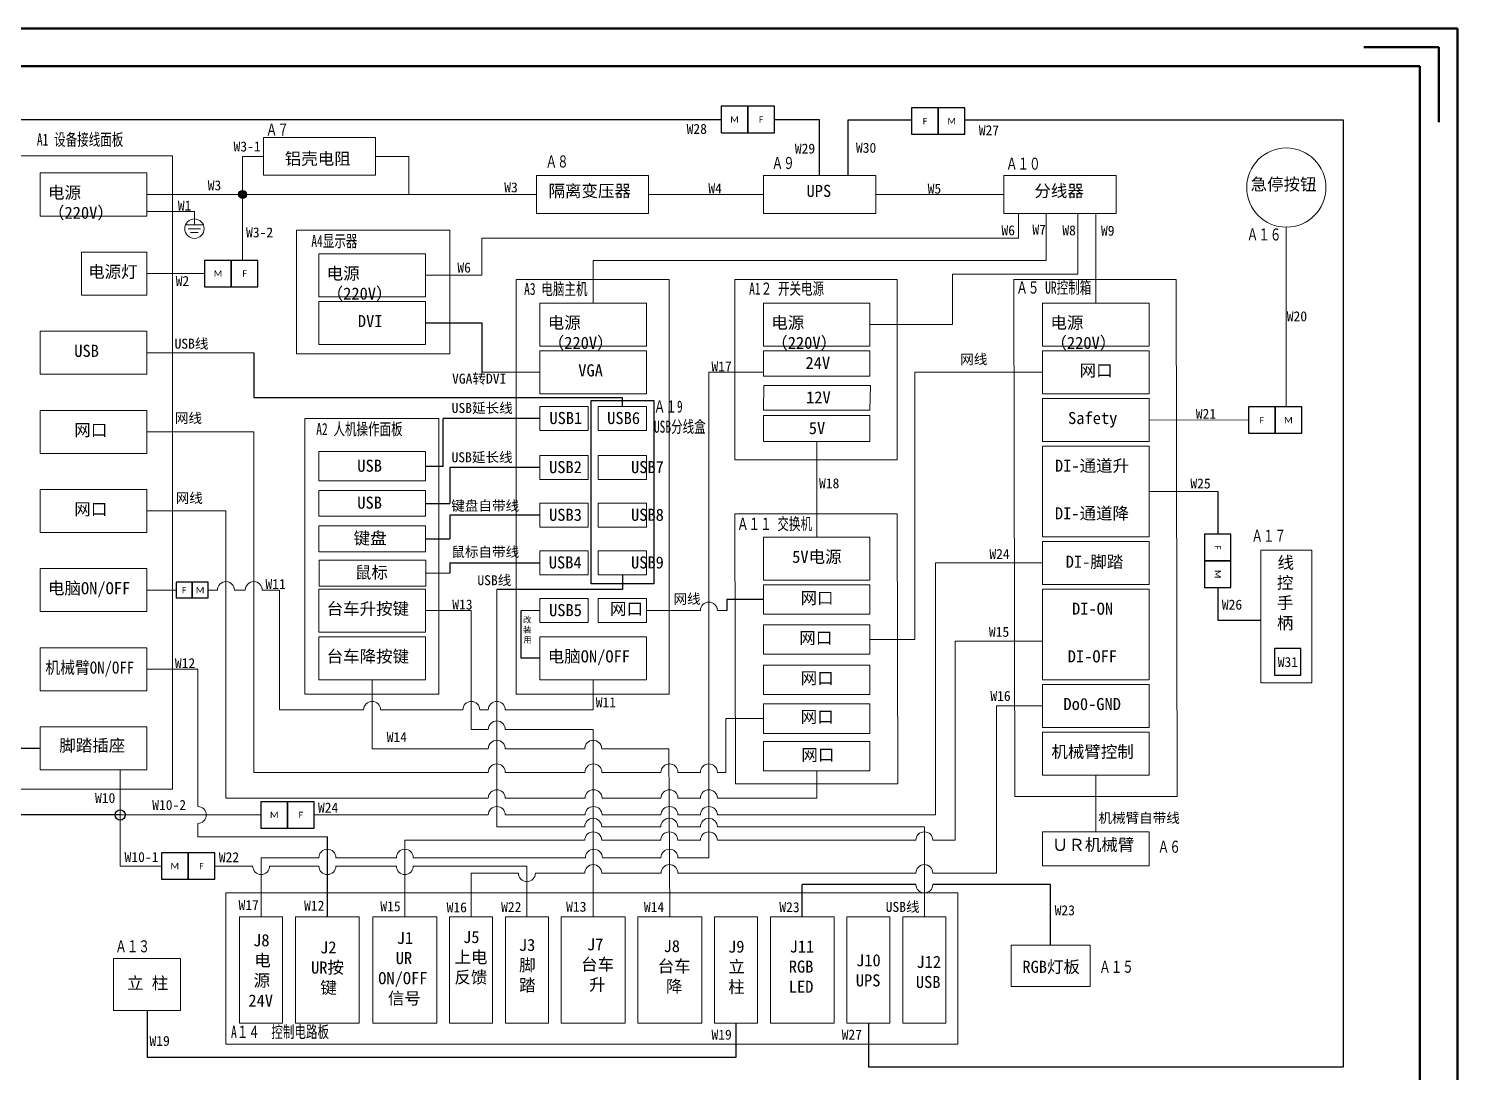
# Model space of a CAD drawing. Header units: millimetres. Extents: x 17657 to 19841, y 2169 to 2573.
# Drawn here: x 17857.1 to 18215.8, y 2302.1 to 2564.1 of the extents above; entities that cross this region are included whole.
import ezdxf

# ---------------------------------------------------------------- set-up
doc = ezdxf.new("R2010")
doc.units = ezdxf.units.MM
doc.layers.add('总内框线', color=7, linetype='Continuous', lineweight=50)
doc.layers.add('连接线', color=7, linetype='Continuous', lineweight=18)
doc.layers.add('线缆编号', color=10, linetype='Continuous')
doc.styles.add('HORIZONTALGBCBIG', font='txt.shx', dxfattribs={"bigfont": 'gbcbig.shx'})
doc.styles.get("Standard").update_dxf_attribs({"font": 'txt', "bigfont": 'gbcbig.shx'})

msp = doc.modelspace()

# ---------------------------------------------------------------- hatches: boundary and pattern name
h = msp.add_hatch()
h.set_pattern_fill('ANGLE', color=256)
h.set_pattern_definition([(0, (-870.2664, -74.7104), (0, 6.985), [5.08, -1.905]), (90, (-870.2664, -74.7104), (-6.985, 4e-16), [5.08, -1.905])])
h.paths.add_polyline_path([(17880.15, 2368.04), (17880.15, 2366.74), (17881.44, 2366.74, 0.414214)])
h.paths.add_polyline_path([(17880.15, 2368.04, 0.414214), (17878.86, 2366.74), (17880.15, 2366.74)])
h.paths.add_polyline_path([(17880.15, 2366.74), (17878.86, 2366.74, 0.414214), (17880.15, 2365.45)])
h.paths.add_polyline_path([(17881.44, 2366.74), (17880.15, 2366.74), (17880.15, 2365.45, 0.414214)])
at = {"layer": '线缆编号'}
h = msp.add_hatch(color=0, dxfattribs=at)
h.dxf.hatch_style = 1
h.paths.add_polyline_path([(17910.87, 2523.5), (17910.87, 2522.49), (17911.87, 2522.49, 0.414214)])
h.paths.add_polyline_path([(17910.87, 2523.5, 0.414214), (17909.86, 2522.49), (17910.87, 2522.49)])
h.paths.add_polyline_path([(17910.87, 2522.49), (17909.86, 2522.49, 0.414214), (17910.87, 2521.48)])
h.paths.add_polyline_path([(17911.87, 2522.49), (17910.87, 2522.49), (17910.87, 2521.48, 0.414214)])

# ---------------------------------------------------------------- linework, layer by layer
for p, q in [((18031.01, 2541.2), (17840.92, 2541.2)), ((18055.72, 2541.2), (18044.38, 2541.2)), ((18055.72, 2527.23), (18055.72, 2541.2)), ((18062.87, 2527.23), (18062.87, 2541.27)), ((18062.87, 2541.2), (18078.82, 2541.2)), ((18092.2, 2541.2), (18187.16, 2541.2)), ((18187.16, 2541.2), (18187.16, 2303.42)), ((18155.66, 2447.96), (18155.66, 2437.22)), ((18155.66, 2423.85), (18155.66, 2415.65)), ((18155.66, 2415.65), (18166.48, 2415.65)), ((17880.15, 2366.74), (17840.92, 2366.74)), ((17932.15, 2341.2), (17932.15, 2361.27)), ((18051.36, 2341.2), (18051.36, 2349.31)), ((18079.88, 2349.31), (18051.36, 2349.31)), ((18113.7, 2349.31), (18084.15, 2349.31)), ((18034.74, 2305.95), (18034.74, 2314.47)), ((18067.99, 2314.47), (18067.99, 2303.42)), ((17886.89, 2305.95), (18034.74, 2305.95)), ((18187.16, 2303.42), (18067.99, 2303.42))]:
    msp.add_line(p, q)
at = {"color": 7, "linetype": 'Continuous'}
for points in [[(18031.01, 2538), (18037.7, 2538), (18037.7, 2544.62), (18031.01, 2544.62)], [(18037.7, 2538), (18044.38, 2538), (18044.38, 2544.62), (18037.7, 2544.62)], [(18078.82, 2537.61), (18085.51, 2537.61), (18085.51, 2544.23), (18078.82, 2544.23)], [(18085.51, 2537.61), (18092.2, 2537.61), (18092.2, 2544.23), (18085.51, 2544.23)], [(17901.35, 2499.33), (17908.04, 2499.33), (17908.04, 2505.95), (17901.35, 2505.95)], [(17908.04, 2499.33), (17914.73, 2499.33), (17914.73, 2505.95), (17908.04, 2505.95)], [(18163.38, 2462.54), (18170.07, 2462.54), (18170.07, 2469.16), (18163.38, 2469.16)], [(18170.07, 2462.54), (18176.75, 2462.54), (18176.75, 2469.16), (18170.07, 2469.16)], [(18152.35, 2437.22), (18152.35, 2430.54), (18158.97, 2430.54), (18158.97, 2437.22)], [(18152.35, 2430.54), (18152.35, 2423.85), (18158.97, 2423.85), (18158.97, 2430.54)], [(17894.19, 2421.21), (17898.21, 2421.21), (17898.21, 2425.18), (17894.19, 2425.18)], [(17898.21, 2421.21), (17902.22, 2421.21), (17902.22, 2425.18), (17898.21, 2425.18)], [(18169.91, 2408.51), (18169.91, 2401.82), (18176.53, 2401.82), (18176.53, 2408.51)], [(17915.47, 2363.43), (17922.15, 2363.43), (17922.15, 2370.05), (17915.47, 2370.05)], [(17922.15, 2363.43), (17928.84, 2363.43), (17928.84, 2370.05), (17922.15, 2370.05)], [(17890.51, 2350.62), (17897.2, 2350.62), (17897.2, 2357.24), (17890.51, 2357.24)], [(17897.2, 2350.62), (17903.88, 2350.62), (17903.88, 2357.24), (17897.2, 2357.24)]]:
    msp.add_lwpolyline(points, close=True, dxfattribs=at)
msp.add_circle((17880.15, 2366.74), 1.29)
at = {"layer": '总内框线', "color": 4}
for p, q in [((17657.24, 2564.13), (18215.83, 2564.13)), ((18215.83, 2564.13), (18215.83, 2169.17))]:
    msp.add_line(p, q, dxfattribs=at)
at = {"layer": '总内框线'}
for p, q in [((18211.15, 2559.44), (18192.35, 2559.44)), ((18211.15, 2559.44), (18211.15, 2540.63)), ((17704.26, 2554.73), (18206.43, 2554.73)), ((18206.43, 2554.73), (18206.43, 2178.58))]:
    msp.add_line(p, q, dxfattribs=at)
at = {"layer": '线缆编号', "color": 0}
for p, q in [((17956.76, 2490.24), (17970.96, 2490.24)), ((17970.96, 2490.24), (17970.96, 2477.87)), ((17913.67, 2482.77), (17913.67, 2471.44)), ((18006.2, 2471.44), (17913.67, 2471.44)), ((18006.2, 2469.3), (18006.2, 2471.44)), ((17985.52, 2466.27), (17961.2, 2466.27)), ((17961.2, 2454.28), (17961.2, 2466.27)), ((17956.76, 2454.28), (17961.2, 2454.28)), ((17985.52, 2453.94), (17962.88, 2453.94)), ((17962.88, 2453.94), (17962.88, 2444.95)), ((17956.76, 2444.95), (17962.88, 2444.95)), ((17985.52, 2441.98), (17962.88, 2441.98)), ((17962.88, 2441.98), (17962.88, 2436.04)), ((17956.76, 2436.04), (17962.88, 2436.04)), ((17962.88, 2430.01), (17985.52, 2430.01)), ((17962.88, 2430.01), (17962.88, 2427.44)), ((18006.2, 2426.98), (18006.2, 2423.36)), ((18006.2, 2423.36), (17974.68, 2423.36)), ((17980.78, 2406.08), (17980.78, 2418.05)), ((18041.63, 2420.81), (18032.39, 2420.81)), ((18032.39, 2420.81), (18032.39, 2418.05)), ((17985.52, 2406.08), (17980.78, 2406.08)), ((17860.07, 2383.47), (17843.05, 2383.47)), ((18113.7, 2334.1), (18113.7, 2349.31)), ((17886.89, 2317.68), (17886.89, 2305.95))]:
    msp.add_line(p, q, dxfattribs=at)
at = {"layer": '线缆编号', "color": 5}
msp.add_lwpolyline([(17998.35, 2470.78), (18014.11, 2470.78), (18014.11, 2424.72), (17998.35, 2424.72)], close=True, dxfattribs=at)
at = {"layer": '线缆编号', "color": 0}
msp.add_circle((17910.87, 2522.49), 1.01, dxfattribs=at)
at = {"layer": '连接线'}
for p, q in [((17916.08, 2532.04), (17910.87, 2532.04)), ((17910.87, 2532.04), (17910.87, 2522.49)), ((17944.27, 2532.04), (17952.62, 2532.04)), ((17952.62, 2532.04), (17952.62, 2522.49)), ((17984.61, 2522.49), (17886.81, 2522.49)), ((17910.87, 2522.49), (17910.87, 2505.95)), ((18012.79, 2522.49), (18041.63, 2522.49)), ((18069.82, 2522.49), (18102, 2522.49)), ((17898.78, 2518.19), (17886.81, 2518.19)), ((17898.78, 2514.84), (17898.78, 2518.19)), ((17898.78, 2514.84), (17896.53, 2514.84)), ((17898.78, 2514.84), (17901.02, 2514.84)), ((18105.61, 2511.46), (18105.61, 2517.71)), ((18112.63, 2505.89), (18112.63, 2517.75)), ((18120.56, 2502.52), (18120.56, 2517.75)), ((18125.08, 2517.75), (18125.08, 2495.24)), ((17898.78, 2513.91), (17897.22, 2513.91)), ((17898.78, 2512.94), (17897.83, 2512.94)), ((17898.78, 2513.91), (17900.33, 2513.91)), ((17898.78, 2512.94), (17899.72, 2512.94)), ((18045.7, 2511.5), (17970.96, 2511.5)), ((17970.96, 2502.2), (17970.96, 2511.5)), ((18045.7, 2511.5), (18105.61, 2511.5)), ((18172.87, 2514.29), (18172.87, 2469.16)), ((18051.24, 2505.89), (17998.89, 2505.89)), ((17998.89, 2505.89), (17998.89, 2495.24)), ((18051.24, 2505.89), (18112.63, 2505.89)), ((17901.35, 2502.63), (17886.81, 2502.63)), ((17956.76, 2502.2), (17970.96, 2502.2)), ((18089.08, 2489.84), (18089.08, 2502.52)), ((18089.08, 2502.52), (18120.56, 2502.52)), ((18068.36, 2489.84), (18089.08, 2489.84)), ((17886.81, 2482.77), (17913.67, 2482.77)), ((17970.96, 2477.87), (17985.52, 2477.87)), ((18027.93, 2356.02), (18027.93, 2477.87)), ((18027.93, 2477.87), (18041.63, 2477.87)), ((18079.64, 2477.87), (18111.71, 2477.87)), ((18079.64, 2410.79), (18079.64, 2477.87)), ((18138.45, 2465.91), (18163.38, 2465.85)), ((17886.81, 2462.91), (17913.67, 2462.91)), ((17913.67, 2462.91), (17913.67, 2377.44)), ((18055, 2460.51), (18055, 2436.45)), ((18138.45, 2447.96), (18155.66, 2447.96)), ((17886.81, 2443.05), (17906.7, 2443.05)), ((17906.7, 2443.05), (17906.7, 2370.96)), ((18111.71, 2430.01), (18084.79, 2430.01)), ((18084.79, 2430.01), (18084.79, 2366.74)), ((17956.83, 2427.44), (17962.88, 2427.44)), ((17886.81, 2423.19), (17894.19, 2423.19)), ((17902.22, 2423.19), (17904.57, 2423.19)), ((17908.84, 2423.19), (17911.53, 2423.19)), ((17915.8, 2423.19), (17920.12, 2423.19)), ((17920.12, 2423.19), (17920.12, 2393.12)), ((17974.68, 2423.36), (17974.68, 2363.77)), ((17956.76, 2418.05), (17968.29, 2418.05)), ((17968.29, 2418.05), (17968.29, 2388.22)), ((17985.52, 2418.05), (17980.78, 2418.05)), ((18012.26, 2418.05), (18025.66, 2418.05)), ((18025.66, 2418.05), (18025.8, 2418.05)), ((18030.06, 2418.05), (18032.39, 2418.05)), ((18068.36, 2410.79), (18079.64, 2410.79)), ((18089.77, 2360.38), (18089.77, 2410.4)), ((18089.77, 2410.4), (18111.71, 2410.4)), ((17886.81, 2403.33), (17899.6, 2403.33)), ((17899.6, 2403.33), (17899.6, 2368.88)), ((17943.39, 2400.68), (17943.39, 2383.37)), ((17998.89, 2393.12), (17998.89, 2400.68)), ((17920.12, 2393.12), (17941.26, 2393.12)), ((17945.52, 2393.12), (17966.16, 2393.12)), ((17970.43, 2393.12), (17972.54, 2393.12)), ((17976.81, 2393.12), (17998.89, 2393.12)), ((18100.1, 2352.14), (18100.1, 2394.12)), ((18100.1, 2394.12), (18111.71, 2394.12)), ((18041.63, 2390.92), (18032.22, 2390.92)), ((18032.22, 2390.92), (18032.22, 2377.44)), ((17968.29, 2388.22), (17972.54, 2388.22)), ((17976.81, 2388.22), (17998.88, 2388.22)), ((17998.88, 2388.22), (17998.88, 2341.2)), ((17943.39, 2383.37), (17972.54, 2383.37)), ((17976.81, 2383.37), (17996.74, 2383.37)), ((18001.01, 2383.37), (18017.85, 2383.37)), ((18017.84, 2383.37), (18018.11, 2341.2)), ((17880.15, 2353.93), (17880.15, 2378.07)), ((17913.67, 2377.44), (17972.54, 2377.44)), ((17976.81, 2377.44), (17996.79, 2377.44)), ((18001.06, 2377.44), (18015.61, 2377.44)), ((18015.61, 2377.44), (18015.88, 2377.44)), ((18020.15, 2377.44), (18025.66, 2377.44)), ((18025.66, 2377.44), (18025.8, 2377.44)), ((18030.06, 2377.44), (18032.22, 2377.44)), ((18055, 2370.96), (18055, 2377.79)), ((18125.08, 2376.76), (18125.08, 2362.53)), ((17906.7, 2370.96), (17972.54, 2370.96)), ((17976.81, 2370.96), (17996.83, 2370.96)), ((18001.1, 2370.96), (18015.61, 2370.96)), ((18015.61, 2370.96), (18015.88, 2370.96)), ((18020.15, 2370.96), (18025.8, 2370.96)), ((18025.66, 2370.96), (18025.8, 2370.96)), ((18030.06, 2370.96), (18055, 2370.96)), ((17915.47, 2366.74), (17880.15, 2366.74)), ((17899.6, 2364.61), (17899.6, 2361.26)), ((17972.54, 2366.74), (17928.84, 2366.74)), ((17974.68, 2363.77), (17996.74, 2363.77)), ((17996.86, 2366.74), (17976.81, 2366.74)), ((18001.01, 2363.77), (18015.86, 2363.77)), ((18015.61, 2366.74), (18001.13, 2366.74)), ((18015.88, 2366.74), (18015.61, 2366.74)), ((18020.12, 2363.77), (18025.8, 2363.77)), ((18025.8, 2366.74), (18020.15, 2366.74)), ((18025.8, 2366.74), (18025.66, 2366.74)), ((18084.79, 2366.74), (18030.06, 2366.74)), ((18030.06, 2363.77), (18082.01, 2363.77)), ((18082.01, 2363.77), (18082.01, 2341.2)), ((17899.6, 2361.26), (17932.15, 2361.27)), ((17951.6, 2341.2), (17951.6, 2360.38)), ((17951.6, 2360.38), (17996.74, 2360.38)), ((18001.01, 2360.38), (18015.86, 2360.38)), ((18020.12, 2360.38), (18025.8, 2360.38)), ((18030.06, 2360.38), (18079.88, 2360.38)), ((18084.15, 2360.38), (18089.77, 2360.38)), ((17890.51, 2353.93), (17880.15, 2353.93)), ((17913.39, 2353.93), (17903.88, 2353.93)), ((17915.53, 2341.2), (17915.53, 2356.02)), ((17915.53, 2356.02), (17930.02, 2356.02)), ((17930.02, 2353.93), (17917.66, 2353.93)), ((17934.29, 2356.02), (17949.47, 2356.02)), ((17949.47, 2353.93), (17934.29, 2353.93)), ((17953.73, 2356.02), (17982.68, 2356.02)), ((17982.25, 2353.93), (17953.73, 2353.93)), ((17982.25, 2341.2), (17982.25, 2353.93)), ((17982.68, 2356.02), (17996.93, 2356.02)), ((18001.2, 2356.02), (18015.61, 2356.02)), ((18015.61, 2356.02), (18015.88, 2356.02)), ((18020.15, 2356.02), (18027.93, 2356.02)), ((17968.23, 2341.2), (17968.23, 2352.14)), ((17968.23, 2352.14), (17980.11, 2352.14)), ((17984.38, 2352.14), (17996.74, 2352.14)), ((18001.01, 2352.14), (18015.91, 2352.14)), ((18020.17, 2352.14), (18079.88, 2352.14)), ((18084.15, 2352.14), (18100.1, 2352.14))]:
    msp.add_line(p, q, dxfattribs=at)
for points in [[(17916.08, 2527.3), (17944.27, 2527.3), (17944.27, 2536.78), (17916.08, 2536.78)], [(17984.61, 2527.23), (18012.79, 2527.23), (18012.79, 2517.75), (17984.61, 2517.75)], [(18041.63, 2527.23), (18069.82, 2527.23), (18069.82, 2517.75), (18041.63, 2517.75)], [(18102, 2527.23), (18130.19, 2527.23), (18130.19, 2517.75), (18102, 2517.75)], [(18166.48, 2433.2), (18179.26, 2433.2), (18179.26, 2399.9), (18166.48, 2399.9)], [(18111.71, 2362.53), (18138.45, 2362.53), (18138.45, 2354), (18111.71, 2354)], [(18103.78, 2334.1), (18123.62, 2334.1), (18123.62, 2323.67), (18103.78, 2323.67)], [(17895.28, 2330.69), (17895.28, 2317.68), (17878.5, 2317.68), (17878.5, 2330.69)]]:
    msp.add_lwpolyline(points, close=True, dxfattribs=at)
at = {"layer": '连接线', "color": 5}
for points in [[(17852.71, 2532.17), (17893.3, 2532.17), (17893.3, 2373.26), (17852.71, 2373.26)], [(17924.38, 2513.51), (17962.93, 2513.51), (17962.93, 2482.52), (17924.38, 2482.52)], [(17979.55, 2501.15), (18017.93, 2501.15), (18017.93, 2397.1), (17979.55, 2397.1)], [(18034.44, 2501.15), (18075.16, 2501.15), (18075.16, 2455.89), (18034.44, 2455.89)], [(18104.5, 2501.15), (18145.23, 2501.15), (18145.44, 2371.35), (18104.72, 2371.35)], [(17926.51, 2466.26), (17960.17, 2466.26), (17960.17, 2397.1), (17926.51, 2397.1)], [(18034.44, 2442.36), (18075.16, 2442.36), (18075.36, 2374.59), (18034.64, 2374.59)], [(17906.65, 2347.19), (18090.45, 2347.19), (18090.45, 2309.24), (17906.65, 2309.24)]]:
    msp.add_lwpolyline(points, close=True, dxfattribs=at)
at = {"layer": '连接线', "color": 3}
for points in [[(17860.07, 2527.89), (17886.81, 2527.89), (17886.81, 2517.09), (17860.07, 2517.09)], [(17870.43, 2508.03), (17886.81, 2508.03), (17886.81, 2497.23), (17870.43, 2497.23)], [(17930.02, 2507.6), (17956.76, 2507.6), (17956.76, 2496.8), (17930.02, 2496.8)], [(17930.02, 2495.64), (17956.76, 2495.64), (17956.76, 2484.84), (17930.02, 2484.84)], [(17985.52, 2495.24), (18012.26, 2495.24), (18012.26, 2484.44), (17985.52, 2484.44)], [(18041.63, 2495.24), (18068.36, 2495.24), (18068.36, 2484.44), (18041.63, 2484.44)], [(18111.71, 2495.24), (18138.45, 2495.24), (18138.45, 2484.44), (18111.71, 2484.44)], [(17860.07, 2488.17), (17886.81, 2488.17), (17886.81, 2477.37), (17860.07, 2477.37)], [(17985.52, 2483.27), (18012.26, 2483.27), (18012.26, 2472.47), (17985.52, 2472.47)], [(18041.63, 2483.27), (18068.36, 2483.27), (18068.36, 2476.9), (18041.63, 2476.9)], [(18111.71, 2483.27), (18138.45, 2483.27), (18138.45, 2472.47), (18111.71, 2472.47)], [(18041.76, 2474.58), (18068.49, 2474.58), (18068.36, 2468.39), (18041.63, 2468.39)], [(17860.07, 2468.31), (17886.81, 2468.31), (17886.81, 2457.51), (17860.07, 2457.51)], [(17985.52, 2469.3), (17997.64, 2469.3), (17997.64, 2463.23), (17985.52, 2463.23)], [(18000.14, 2469.3), (18012.26, 2469.3), (18012.26, 2463.23), (18000.14, 2463.23)], [(18111.71, 2471.31), (18138.45, 2471.31), (18138.45, 2460.51), (18111.71, 2460.51)], [(18041.63, 2466.99), (18068.36, 2466.99), (18068.36, 2460.51), (18041.63, 2460.51)], [(17930.02, 2457.94), (17956.76, 2457.94), (17956.76, 2450.62), (17930.02, 2450.62)], [(18111.71, 2459.34), (18138.45, 2459.34), (18138.45, 2436.58), (18111.71, 2436.58)], [(17985.52, 2456.98), (17997.64, 2456.98), (17997.64, 2450.91), (17985.52, 2450.91)], [(18012.26, 2456.98), (18000.14, 2456.98), (18000.14, 2450.91), (18012.26, 2450.91)], [(17860.07, 2448.45), (17886.81, 2448.45), (17886.81, 2437.65), (17860.07, 2437.65)], [(17930.02, 2448.2), (17956.76, 2448.2), (17956.76, 2441.71), (17930.02, 2441.71)], [(17985.52, 2445.01), (17997.64, 2445.01), (17997.64, 2438.95), (17985.52, 2438.95)], [(18012.26, 2445.01), (18000.14, 2445.01), (18000.14, 2438.95), (18012.26, 2438.95)], [(17930.02, 2439.28), (17956.76, 2439.28), (17956.76, 2432.79), (17930.02, 2432.79)], [(18041.63, 2436.45), (18068.36, 2436.45), (18068.36, 2425.65), (18041.63, 2425.65)], [(17985.52, 2433.05), (17997.64, 2433.05), (17997.64, 2426.98), (17985.52, 2426.98)], [(18012.26, 2433.05), (18000.14, 2433.05), (18000.14, 2426.98), (18012.26, 2426.98)], [(18111.71, 2435.41), (18138.45, 2435.41), (18138.45, 2424.61), (18111.71, 2424.61)], [(17860.07, 2428.59), (17886.81, 2428.59), (17886.81, 2417.79), (17860.07, 2417.79)], [(17930.09, 2430.68), (17956.83, 2430.68), (17956.83, 2424.2), (17930.09, 2424.2)], [(17930.02, 2423.45), (17956.76, 2423.45), (17956.76, 2412.65), (17930.02, 2412.65)], [(18041.63, 2424.48), (18068.36, 2424.48), (18068.36, 2417.14), (18041.63, 2417.14)], [(18111.71, 2423.45), (18138.45, 2423.45), (18138.45, 2400.68), (18111.71, 2400.68)], [(17985.52, 2421.08), (17997.64, 2421.08), (17997.64, 2415.02), (17985.52, 2415.02)], [(18012.26, 2421.08), (18000.14, 2421.08), (18000.14, 2415.02), (18012.26, 2415.02)], [(18041.63, 2414.46), (18068.36, 2414.46), (18068.36, 2407.12), (18041.63, 2407.12)], [(17930.02, 2411.48), (17956.76, 2411.48), (17956.76, 2400.68), (17930.02, 2400.68)], [(17985.52, 2411.48), (18012.26, 2411.48), (18012.26, 2400.68), (17985.52, 2400.68)], [(17860.07, 2408.73), (17886.81, 2408.73), (17886.81, 2397.93), (17860.07, 2397.93)], [(18041.63, 2404.35), (18068.36, 2404.35), (18068.36, 2396.96), (18041.63, 2396.96)], [(18111.71, 2399.52), (18138.45, 2399.52), (18138.45, 2388.72), (18111.71, 2388.72)], [(18041.63, 2394.61), (18068.36, 2394.61), (18068.36, 2387.23), (18041.63, 2387.23)], [(17860.07, 2388.87), (17886.81, 2388.87), (17886.81, 2378.07), (17860.07, 2378.07)], [(18111.71, 2387.55), (18138.45, 2387.55), (18138.45, 2376.76), (18111.71, 2376.76)], [(18041.63, 2385.18), (18068.36, 2385.18), (18068.36, 2377.79), (18041.63, 2377.79)], [(17920.93, 2341.2), (17920.93, 2314.47), (17910.13, 2314.47), (17910.13, 2341.2)], [(17940.16, 2341.2), (17940.16, 2314.47), (17924.15, 2314.47), (17924.15, 2341.2)], [(17959.61, 2341.2), (17959.61, 2314.47), (17943.59, 2314.47), (17943.59, 2341.2)], [(17973.63, 2341.2), (17973.63, 2314.47), (17962.83, 2314.47), (17962.83, 2341.2)], [(17987.65, 2341.2), (17987.65, 2314.47), (17976.85, 2314.47), (17976.85, 2341.2)], [(18006.88, 2341.2), (18006.88, 2314.47), (17990.87, 2314.47), (17990.87, 2341.2)], [(18026.12, 2341.2), (18026.12, 2314.47), (18010.1, 2314.47), (18010.1, 2341.2)], [(18040.14, 2341.2), (18040.14, 2314.47), (18029.34, 2314.47), (18029.34, 2341.2)], [(18059.37, 2341.2), (18059.37, 2314.47), (18043.36, 2314.47), (18043.36, 2341.2)], [(18073.39, 2341.2), (18073.39, 2314.47), (18062.59, 2314.47), (18062.59, 2341.2)], [(18087.41, 2341.2), (18087.41, 2314.47), (18076.61, 2314.47), (18076.61, 2341.2)]]:
    msp.add_lwpolyline(points, close=True, dxfattribs=at)
at = {"layer": '连接线'}
for centre, radius in [((18172.87, 2524.23), 9.94), ((17898.78, 2513.91), 2.43)]:
    msp.add_circle(centre, radius, dxfattribs=at)
for centre, start, end in [((17906.7, 2423.19), 0, 180), ((17913.67, 2423.19), 0, 180), ((18027.93, 2418.05), 0, 180), ((17943.39, 2393.12), 0, 180), ((17968.29, 2393.12), 0, 180), ((17974.68, 2393.12), 0, 180), ((17974.68, 2388.22), 0, 180), ((17974.68, 2383.37), 0, 180), ((17998.88, 2383.37), 0, 180), ((17974.68, 2377.44), 0, 180), ((17998.93, 2377.44), 0, 180), ((18018.02, 2377.44), 0, 180), ((18027.93, 2377.44), 0, 180), ((17974.68, 2370.96), 0, 180), ((17998.97, 2370.96), 0, 180), ((18018.02, 2370.96), 0, 180), ((18027.93, 2370.96), 0, 180), ((17899.6, 2366.74), 270, 90), ((17974.68, 2366.74), 0, 180), ((17998.99, 2366.74), 0, 180), ((18018.02, 2366.74), 0, 180), ((18027.93, 2366.74), 0, 180), ((17998.88, 2363.77), 0, 180), ((18017.99, 2363.77), 0, 180), ((18027.93, 2363.77), 0, 180), ((17998.88, 2360.38), 0, 180), ((18017.99, 2360.38), 0, 180), ((18027.93, 2360.38), 0, 180), ((18082.01, 2360.38), 0, 180), ((17932.15, 2356.02), 0, 180), ((17951.6, 2356.02), 0, 180), ((17999.06, 2356.02), 0, 180), ((18018.02, 2356.02), 0, 180), ((17915.53, 2353.93), 180, 0), ((17932.15, 2353.93), 180, 0), ((17951.6, 2353.93), 180, 0), ((17998.88, 2352.14), 0, 180), ((18018.04, 2352.14), 0, 180), ((18082.01, 2352.14), 0, 180), ((17982.25, 2352.14), 180, 0), ((18082.01, 2349.31), 180, 0)]:
    msp.add_arc(centre, 2.13, start, end, dxfattribs=at)

# ---------------------------------------------------------------- texts
at = {"attachment_point": 5, "style": 'HORIZONTALGBCBIG'}
for s, insert, char_height, width in [('{\\fCalibri|b0|i0|c0|p34;\\H0.59808x;\\C7;M}', (18034.35, 2541.31), 2.6543, 6.6881), ('{\\fCalibri|b0|i0|c0|p34;\\H0.59808x;\\C7;F}', (18041.04, 2541.31), 2.6543, 6.6881), ('{\\fCalibri|b0|i0|c0|p34;\\H0.59808x;\\C7;F}', (18082.17, 2540.92), 2.6543, 6.6881), ('{\\fCalibri|b0|i0|c0|p34;\\H0.59808x;\\C7;M}', (18088.86, 2540.92), 2.6543, 6.6881), ('{\\fCalibri|b0|i0|c0|p34;\\H0.59808x;\\C7;M}', (17904.7, 2502.64), 2.6543, 6.6881), ('{\\fCalibri|b0|i0|c0|p34;\\H0.59808x;\\C7;F}', (17911.39, 2502.64), 2.6543, 6.6881), ('\\C7;\\fCalibri|b0|i0|;\\H1.5874757766724;F', (18166.72, 2465.85), 2.6543, 6.6881), ('\\C7;\\fCalibri|b0|i0|;\\H1.5874757766724;M', (18173.41, 2465.85), 2.6543, 6.6881), ('{\\fCalibri|b0|i0|c0|p34;\\H0.9968x;\\C7;F}', (17896.2, 2423.19), 1.5926, 4.0128), ('{\\fCalibri|b0|i0|c0|p34;\\H0.9968x;\\C7;M}', (17900.21, 2423.19), 1.5926, 4.0128), ('{\\fCalibri|b0|i0|c0|p34;\\H0.59808x;\\C7;M}', (17918.81, 2366.74), 2.6543, 6.6881), ('{\\fCalibri|b0|i0|c0|p34;\\H0.59808x;\\C7;F}', (17925.5, 2366.74), 2.6543, 6.6881), ('{\\fCalibri|b0|i0|c0|p34;\\H0.59808x;\\C7;M}', (17893.85, 2353.93), 2.6543, 6.6881), ('{\\fCalibri|b0|i0|c0|p34;\\H0.59808x;\\C7;F}', (17900.54, 2353.93), 2.6543, 6.6881)]:
    msp.add_mtext(s, dxfattribs=dict(at, insert=insert, char_height=char_height, width=width))
at = {"char_height": 2.6543, "width": 6.6881, "attachment_point": 5, "rotation": 270, "style": 'HORIZONTALGBCBIG'}
for s, insert in [('{\\fCalibri|b0|i0|c0|p34;\\H0.59808x;\\C7;F}', (18155.66, 2433.88)), ('{\\fCalibri|b0|i0|c0|p34;\\H0.59808x;\\C7;M}', (18155.66, 2427.19))]:
    msp.add_mtext(s, dxfattribs=dict(at, insert=insert))
at = {"layer": '线缆编号', "char_height": 2.5, "attachment_point": 1}
for s, insert in [('{\\fFangSong|b0|i0|c134|p49;\\C116;\\c3434259;W3-1}', (17908.6, 2535.79)), ('{\\fFangSong|b0|i0|c134|p49;\\C116;\\c3434259;W3}', (17902.11, 2526.04)), ('{\\fFangSong|b0|i0|c134|p49;\\C116;\\c3434259;W3}', (17976.55, 2525.53)), ('{\\fFangSong|b0|i0|c134|p49;\\C116;\\c3434259;W3-2}', (17911.74, 2514.22)), ('{\\fFangSong|b0|i0|c134|p49;\\C116;\\c3434259;W2}', (17894.08, 2502.04))]:
    msp.add_mtext_dynamic_manual_height_columns(s, width=21.8018, gutter_width=1, heights=[0], dxfattribs=dict(at, insert=insert))
at = {"layer": '线缆编号', "color": 0, "insert": (17894.61, 2520.97), "char_height": 2.5, "attachment_point": 1}
msp.add_mtext_dynamic_manual_height_columns('{\\fFangSong|b0|i0|c134|p49;\\C116;\\c3434259;W1}', width=21.8018, gutter_width=1, heights=[0], dxfattribs=at)
at = {"layer": '连接线'}
for s, width, heights, insert, char_height, attachment_point in [('\\pi8.4998;{\\fFangSong|b0|i0|c134|p49;\\W0.7;Ａ７}', 21.8018, [0], (17908.21, 2537.26), 3.0317, 7), ('{\\fFangSong|b0|i0|c134|p49;\\C116;\\c3434259;W28}', 21.8018, [0], (18022.33, 2540.21), 2.5, 1), ('{\\fFangSong|b0|i0|c134|p49;\\C116;\\c3434259;W27}', 21.8018, [0], (18095.68, 2539.87), 2.5, 1), ('\\pi3.9582;{\\fFangSong|b0|i0|c134|p49;\\W0.7;A1 设备接线面板}', 30.9695, [0], (17855.27, 2537.8), 3.0317, 1), ('{\\fFangSong|b0|i0|c134|p49;铝壳电阻}', 21.8018, [0], (17921.47, 2529.62), 3.0317, 7), ('\\pi8.4937;{\\fFangSong|b0|i0|c134|p49;\\W0.7;Ａ８}', 21.8018, [0], (17978.44, 2532.29), 3.0317, 1), ('{\\fFangSong|b0|i0|c134|p49;\\C116;\\c3434259;W29}', 21.8018, [0], (18049.5, 2535.27), 2.5, 1), ('{\\fFangSong|b0|i0|c134|p49;\\C116;\\c3434259;W30}', 21.8018, [0], (18064.84, 2535.46), 2.5, 1), ('\\pi8.5301;{\\fFangSong|b0|i0|c134|p49;\\W0.7;Ａ９}', 21.8018, [0], (18035.16, 2531.91), 3.0317, 1), ('\\pi7.0021;{\\fFangSong|b0|i0|c134|p49;\\W0.7;Ａ１０}', 21.8018, [0], (18095.51, 2531.74), 3.0317, 1), ('{\\fFangSong|b0|i0|c134|p49;隔离变压器}', 21.8018, [0], (17987.67, 2524.91), 3.0317, 1), ('{\\fFangSong|b0|i0|c134|p49;\\C116;\\c3434259;W4}', 21.8018, [0], (18027.78, 2525.26), 2.5, 1), ('{\\fFangSong|b0|i0|c134|p49;\\C116;\\c3434259;W5}', 21.8018, [0], (18082.84, 2525.22), 2.5, 1), ('\\pi4.569;{\\fFangSong|b0|i0|c134|p49;分线器}', 21.8018, [0], (18105.07, 2524.91), 3.0317, 1), ('\\pi2.4641;{\\fFangSong|b0|i0|c134|p49;急停按钮}', 21.8018, [0], (18161.46, 2526.57), 3.0317, 1), ('{\\fFangSong|b0|i0|c134|p49;电源（220V）}', 21.8018, [0], (17862.03, 2524.48), 3.0317, 1), ('\\pi7.7393;{\\fFangSong|b0|i0|c134|p49;UPS}', 21.8018, [0], (18044.7, 2524.91), 3.0317, 1), ('{\\fFangSong|b0|i0|c134|p49;\\C116;\\c3434259;W6}', 21.8018, [0], (18101.36, 2514.75), 2.5, 1), ('{\\fFangSong|b0|i0|c134|p49;\\C116;\\c3434259;W7}', 21.8018, [0], (18109.13, 2514.92), 2.5, 1), ('{\\fFangSong|b0|i0|c134|p49;\\C116;\\c3434259;W8}', 21.8018, [0], (18116.65, 2514.74), 2.5, 1), ('{\\fFangSong|b0|i0|c134|p49;\\C116;\\c3434259;W9}', 21.8018, [0], (18126.35, 2514.65), 2.5, 1), ('\\pi4.8011;{\\fFangSong|b0|i0|c134|p49;\\W0.7;A4显示器}', 21.8018, [0], (17923.32, 2512.33), 3.0317, 1), ('\\pi6.9658;{\\fFangSong|b0|i0|c134|p49;\\W0.7;Ａ１６}', 21.8018, [0], (18155.99, 2513.98), 3.0317, 1), ('{\\fFangSong|b0|i0|c134|p49;电源灯}', 21.8018, [0], (17872.1, 2504.62), 3.0317, 1), ('{\\fFangSong|b0|i0|c134|p49;电源（220V）}', 21.8018, [0], (17931.98, 2504.19), 3.0317, 1), ('{\\fFangSong|b0|i0|c134|p49;\\C116;\\c3434259;W6}', 21.8018, [0], (17964.78, 2505.4), 2.5, 1), ('\\pi2.4667;{\\fFangSong|b0|i0|c134|p49;\\W0.7;A3 电脑主机}', 21.8018, [0], (17979.07, 2500.3), 3.0317, 1), ('{\\fFangSong|b0|i0|c134|p49;\\W0.7;A1２ 开关电源}', 21.8018, [0], (18038.03, 2500.39), 3.0317, 1), ('\\pi1.1873;{\\fFangSong|b0|i0|c134|p49;\\W0.7;Ａ５ UR控制箱}', 21.8018, [0], (18103.91, 2500.65), 3.0317, 1), ('{\\fFangSong|b0|i0|c134|p49;\\C116;\\c3434259;W20}', 21.8018, [0], (18172.99, 2493.17), 2.5, 1), ('\\pi7.8259;{\\fFangSong|b0|i0|c134|p49;DVI}', 21.8018, [0], (17931.98, 2492.23), 3.0317, 1), ('{\\fFangSong|b0|i0|c134|p49;电源（220V）}', 21.8018, [0], (17987.48, 2491.83), 3.0317, 1), ('{\\fFangSong|b0|i0|c134|p49;电源（220V）}', 21.8018, [0], (18043.59, 2491.83), 3.0317, 1), ('{\\fFangSong|b0|i0|c134|p49;电源（220V）}', 21.8018, [0], (18113.67, 2491.83), 3.0317, 1), ('{\\fFangSong|b0|i0|c134|p49;\\C116;\\c3434259;USB线}', 21.8018, [0], (17893.79, 2486.29), 2.5, 1), ('{\\fFangSong|b0|i0|c134|p49;USB}', 21.8018, [0], (17868.62, 2484.76), 3.0317, 1), ('{\\fFangSong|b0|i0|c134|p49;\\C116;\\c3434259;网线}', 21.8018, [0], (18091.01, 2482.39), 2.5, 1), ('\\pi7.6527;{\\fFangSong|b0|i0|c134|p49;VGA}', 21.8018, [0], (17987.48, 2479.86), 3.0317, 1), ('{\\fFangSong|b0|i0|c134|p49;\\C116;\\c3434259;W17}', 21.8018, [0], (18028.56, 2480.58), 2.5, 1), ('\\pi7.7479;{\\fFangSong|b0|i0|c134|p49;24V}', 21.8018, [0], (18044.43, 2481.74), 3.0317, 1), ('\\pi7.3235;{\\fFangSong|b0|i0|c134|p49;网口}', 21.8018, [0], (18113.67, 2479.86), 3.0317, 1), ('{\\fFangSong|b0|i0|c134|p49;\\C116;\\c3434259;VGA转DVI}', 21.8018, [0], (17963.46, 2477.52), 2.5, 1), ('\\pi7.8865;{\\fFangSong|b0|i0|c134|p49;12V}', 21.8018, [0], (18044.44, 2473.08), 3.0317, 1), ('{\\fFangSong|b0|i0|c134|p49;\\C116;\\c3434259;USB延长线}', 21.8018, [0], (17963.36, 2470.15), 2.5, 1), ('\\pi6.7258;{\\fFangSong|b0|i0|c134|p49;USB1}', 21.8018, [0], (17981.16, 2467.9), 3.0317, 1), ('\\pi6.6132;{\\fFangSong|b0|i0|c134|p49;USB6}', 21.8018, [0], (17995.78, 2467.9), 3.0317, 1), ('{\\fFangSong|b0|i0|c134|p49;\\W0.7;Ａ１9 \\PUSB分线盒}', 19.7142, [17.36], (18014.11, 2470.78), 3.0317, 1), ('\\pi4.4217;{\\fFangSong|b0|i0|c134|p49;Safety}', 21.8018, [0], (18113.67, 2467.9), 3.0317, 1), ('{\\fFangSong|b0|i0|c134|p49;\\C116;\\c3434259;W21}', 21.8018, [0], (18150.15, 2468.68), 2.5, 1), ('{\\fFangSong|b0|i0|c134|p49;网口}', 21.8018, [0], (17868.62, 2464.9), 3.0317, 1), ('{\\fFangSong|b0|i0|c134|p49;\\W0.7;A2 人机操作面板}', 39.4792, [0], (17929.35, 2465.13), 3.0317, 1), ('\\pi8.874;{\\fFangSong|b0|i0|c134|p49;5V}', 21.8018, [0], (18044.13, 2465.37), 3.0317, 1), ('{\\fFangSong|b0|i0|c134|p49;\\C116;\\c3434259;USB延长线}', 21.8018, [0], (17963.32, 2457.79), 2.5, 1), ('\\pi7.6873;{\\fFangSong|b0|i0|c134|p49;USB}', 21.8018, [0], (17931.98, 2455.93), 3.0317, 1), ('\\pi6.6392;{\\fFangSong|b0|i0|c134|p49;USB2}', 21.8018, [0], (17981.16, 2455.58), 3.0317, 1), ('{\\fFangSong|b0|i0|c134|p49;USB7}', 21.8018, [0], (18016.62, 2455.58), 3.0317, 3), ('\\pi1.1302;{\\fFangSong|b0|i0|c134|p49;DI-通道升}', 21.8018, [0], (18113.67, 2455.93), 3.0317, 1), ('{\\fFangSong|b0|i0|c134|p49;\\C116;\\c3434259;W18}', 21.8018, [0], (18055.57, 2451.25), 2.5, 1), ('{\\fFangSong|b0|i0|c134|p49;\\C116;\\c3434259;W25}', 21.8018, [0], (18148.79, 2451.2), 2.5, 1), ('\\pi7.6873;{\\fFangSong|b0|i0|c134|p49;USB}', 21.8018, [0], (17931.98, 2446.66), 3.0317, 1), ('{\\fFangSong|b0|i0|c134|p49;网口}', 21.8018, [0], (17868.62, 2445.04), 3.0317, 1), ('{\\fFangSong|b0|i0|c134|p49;\\C116;\\c3434259;键盘自带线}', 21.8018, [0], (17963.25, 2445.61), 2.5, 1), ('\\pi6.6392;{\\fFangSong|b0|i0|c134|p49;USB3}', 21.8018, [0], (17981.16, 2443.61), 3.0317, 1), ('{\\fFangSong|b0|i0|c134|p49;USB8}', 21.8018, [0], (18016.62, 2443.61), 3.0317, 3), ('\\pi1.1215;{\\fFangSong|b0|i0|c134|p49;DI-通道降}', 21.8018, [0], (18113.67, 2443.97), 3.0317, 1), ('\\pi1.157;{\\fFangSong|b0|i0|c134|p49;\\W0.7;Ａ１１ 交换机}', 21.8018, [0], (18033.84, 2441.34), 3.0317, 1), ('\\pi6.7691;{\\fFangSong|b0|i0|c134|p49;键盘}', 21.8018, [0], (17931.98, 2437.74), 3.0317, 1), ('\\pi6.9476;{\\fFangSong|b0|i0|c134|p49;\\W0.7;Ａ１７}', 21.8018, [0], (18157.18, 2438.34), 3.0317, 1), ('{\\fFangSong|b0|i0|c134|p49;\\C116;\\c3434259;鼠标自带线}', 21.8018, [0], (17963.26, 2434.03), 2.5, 1), ('{\\fFangSong|b0|i0|c134|p49;5V电源}', 21.8018, [0], (18048.83, 2433.06), 3.0317, 1), ('{\\fFangSong|b0|i0|c134|p49;\\C116;\\c3434259;W24}', 21.8018, [0], (18098.34, 2433.51), 2.5, 1), ('\\pi3.3477;{\\fFangSong|b0|i0|c134|p49;DI-脚踏}', 21.8018, [0], (18114.15, 2431.82), 3.0317, 1), ('\\pi3.0516;{\\fFangSong|b0|i0|c134|p49;线\\P\\pi2.8957;控\\P\\pi2.9217;手\\P\\pi2.8957;柄}', 9.6373, [0], (18167.61, 2431.61), 3.0317, 1), ('\\pi7.0117;{\\fFangSong|b0|i0|c134|p49;鼠标}', 21.8018, [0], (17932.05, 2429.14), 3.0317, 1), ('\\pi6.5786;{\\fFangSong|b0|i0|c134|p49;USB4}', 21.8018, [0], (17981.16, 2431.65), 3.0317, 1), ('{\\fFangSong|b0|i0|c134|p49;USB9}', 21.8018, [0], (18016.62, 2431.65), 3.0317, 3), ('{\\fFangSong|b0|i0|c134|p49;电脑ON/OFF}', 23.8359, [0], (17862.03, 2425.18), 3.0317, 1), ('{\\fFangSong|b0|i0|c134|p49;\\C116;\\c3434259;USB线}', 21.8018, [0], (17969.81, 2426.92), 2.5, 1), ('{\\fFangSong|b0|i0|c134|p49;\\C116;\\c3434259;网线}', 21.8018, [0], (18019.03, 2422.23), 2.5, 1), ('\\pi7.3235;{\\fFangSong|b0|i0|c134|p49;网口}', 21.8018, [0], (18043.62, 2422.74), 3.0317, 1), ('{\\fFangSong|b0|i0|c134|p49;台车升按键}', 21.8018, [0], (17931.98, 2420.04), 3.0317, 1), ('{\\fFangSong|b0|i0|c134|p49;\\C116;\\c3434259;W13}', 21.8018, [0], (17963.5, 2420.82), 2.5, 1), ('\\pi6.6392;{\\fFangSong|b0|i0|c134|p49;USB5}', 21.8018, [0], (17981.16, 2419.68), 3.0317, 1), ('\\pi7.3235;{\\fFangSong|b0|i0|c134|p49;网口}', 21.8018, [0], (17995.78, 2420.04), 3.0317, 1), ('\\pi5.4179;{\\fFangSong|b0|i0|c134|p49;DI-ON}', 21.8018, [0], (18113.67, 2420.04), 3.0317, 1), ('{\\fFangSong|b0|i0|c134|p49;\\C116;\\c3434259;W26}', 21.8018, [0], (18156.69, 2420.8), 2.5, 1), ('\\pi0.49359;{\\fFangSong|b0|i0|c134|p49;改\\P\\pi0.47194;装\\P\\pi0.56289;用}', 2.7975, [15.72], (17980.78, 2416.52), 1.5158, 1), ('{\\fFangSong|b0|i0|c134|p49;\\C116;\\c3434259;W15}', 21.8018, [0], (18098.21, 2413.96), 2.5, 1), ('\\pi7.3235;{\\fFangSong|b0|i0|c134|p49;网口}', 21.8018, [0], (18043.3, 2412.73), 3.0317, 1), ('{\\fFangSong|b0|i0|c134|p49;台车降按键}', 23.8359, [0], (17931.98, 2408.07), 3.0317, 1), ('{\\fFangSong|b0|i0|c134|p49;电脑ON/OFF}', 23.8359, [0], (17987.48, 2408.07), 3.0317, 1), ('\\pi4.3351;{\\fFangSong|b0|i0|c134|p49;DI-OFF}', 21.8018, [0], (18113.67, 2408.07), 3.0317, 1), ('{\\fFangSong|b0|i0|c134|p49;\\W0.9;机械臂\\fFangSong|b0|i0|c0|p49;ON/OFF}', 31.8156, [0], (17861.35, 2405.25), 3.0317, 1), ('{\\fFangSong|b0|i0|c134|p49;\\C116;\\c3434259;W31}', 21.8018, [0], (18170.72, 2406.38), 2.5, 1), ('\\pi7.3235;{\\fFangSong|b0|i0|c134|p49;网口}', 21.8018, [0], (18043.65, 2402.64), 3.0317, 1), ('{\\fFangSong|b0|i0|c134|p49;\\C116;\\c3434259;W16}', 21.8018, [0], (18098.58, 2397.88), 2.5, 1), ('\\pi3.261;{\\fFangSong|b0|i0|c134|p49;Do0-GND}', 21.8018, [0], (18113.67, 2396.11), 3.0317, 1), ('\\pi7.3235;{\\fFangSong|b0|i0|c134|p49;网口}', 21.8018, [0], (18043.65, 2392.91), 3.0317, 1), ('{\\fFangSong|b0|i0|c134|p49;脚踏插座}', 31.8156, [0], (17864.87, 2385.72), 3.0317, 1), ('{\\fFangSong|b0|i0|c134|p49;\\C116;\\c3434259;W14}', 21.8018, [0], (17947.04, 2387.54), 2.5, 1), ('\\pi7.3235;{\\fFangSong|b0|i0|c134|p49;网口}', 21.8018, [0], (18043.82, 2383.36), 3.0317, 1), ('\\pi0.23799;{\\fFangSong|b0|i0|c134|p49;机械臂控制}', 21.8018, [0], (18113.67, 2384.14), 3.0317, 1), ('{\\fFangSong|b0|i0|c134|p49;\\C116;\\c3434259;W10}', 21.8018, [0], (17873.82, 2372.27), 2.5, 1), ('{\\fFangSong|b0|i0|c134|p49;\\C116;\\c3434259;W10-2}', 21.8018, [0], (17888.18, 2370.51), 2.5, 1), ('{\\fFangSong|b0|i0|c134|p49;\\C116;\\c3434259;W24}', 21.8018, [0], (17929.79, 2369.85), 2.5, 1), ('{\\fFangSong|b0|i0|c134|p49;\\C116;\\c3434259;机械臂自带线}', 21.8018, [0], (18125.7, 2367.25), 2.5, 1), ('\\pi0.35926;{\\fFangSong|b0|i0|c134|p49;ＵＲ机械臂}', 21.8018, [0], (18113.67, 2360.77), 3.0317, 1), ('\\pi8.518;{\\fFangSong|b0|i0|c134|p49;\\W0.7;Ａ６}', 21.8018, [0], (18132.09, 2360.29), 3.0317, 1), ('{\\fFangSong|b0|i0|c134|p49;\\C116;\\c3434259;W10-1}', 21.8018, [0], (17881.24, 2357.44), 2.5, 1), ('{\\fFangSong|b0|i0|c134|p49;\\C116;\\c3434259;W22}', 21.8018, [0], (17904.9, 2357.39), 2.5, 1), ('{\\fFangSong|b0|i0|c134|p49;\\C116;\\c3434259;W17}', 21.8018, [0], (17909.85, 2345.37), 2.5, 1), ('{\\fFangSong|b0|i0|c134|p49;\\C116;\\c3434259;W12}', 21.8018, [0], (17926.3, 2345.23), 2.5, 1), ('{\\fFangSong|b0|i0|c134|p49;\\C116;\\c3434259;W15}', 21.8018, [0], (17945.44, 2345.07), 2.5, 1), ('{\\fFangSong|b0|i0|c134|p49;\\C116;\\c3434259;W16}', 21.8018, [0], (17962.08, 2344.81), 2.5, 1), ('{\\fFangSong|b0|i0|c134|p49;\\C116;\\c3434259;W22}', 21.8018, [0], (17975.76, 2344.9), 2.5, 1), ('{\\fFangSong|b0|i0|c134|p49;\\C116;\\c3434259;W13}', 21.8018, [0], (17992.08, 2344.96), 2.5, 1), ('{\\fFangSong|b0|i0|c134|p49;\\C116;\\c3434259;W14}', 21.8018, [0], (18011.61, 2344.9), 2.5, 1), ('{\\fFangSong|b0|i0|c134|p49;\\C116;\\c3434259;W23}', 21.8018, [0], (18045.6, 2344.86), 2.5, 1), ('{\\fFangSong|b0|i0|c134|p49;\\C116;\\c3434259;USB线}', 21.8018, [0], (18072.31, 2344.92), 2.5, 1), ('{\\fFangSong|b0|i0|c134|p49;\\C116;\\c3434259;W23}', 21.8018, [0], (18114.72, 2344.07), 2.5, 1), ('{\\fFangSong|b0|i0|c134|p49;\\W0.7;Ａ１３}', 21.8018, [0], (17878.91, 2335.29), 3.0317, 1), ('\\pi2.8524;{\\fFangSong|b0|i0|c134|p49;J8\\P\\pi3.1555;电\\P\\pi2.9736;源\\P\\pi1.6657;24V}', 9.6373, [0], (17910.66, 2336.83), 3.0317, 1), ('\\pi2.861;{\\fFangSong|b0|i0|c134|p49;J2\\P\\pi0.58291;UR按\\P\\pi2.9217;键}', 9.6373, [0], (17927.47, 2335.03), 3.0317, 1), ('\\pi4.5472;{\\fFangSong|b0|i0|c134|p49;J1\\P\\pi4.2787;UR \\P\\pi-0.11297;ON/OFF\\P\\pi2.3124;信号}', 12.8364, [0], (17945.03, 2337.4), 3.0317, 1), ('\\pi2.861;{\\fFangSong|b0|i0|c134|p49;J5\\P\\pi0.71284;上电\\P\\pi0.67819;反馈}', 9.6373, [0], (17963.36, 2337.63), 3.0317, 1), ('\\pi0.38684;{\\fFangSong|b0|i0|c134|p49;J3\\P\\pi0.4648;脚\\P踏}', 4.6889, [16.68], (17979.83, 2335.64), 3.0317, 1), ('{\\fFangSong|b0|i0|c134|p49; J7\\P\\pi0.59095;台车\\P\\pi2.6005;升}', 8.9257, [0], (17995.26, 2335.8), 3.0317, 1), ('{\\fFangSong|b0|i0|c134|p49; J8\\P\\pi0.59095;台车\\P\\pi2.6698;降}', 8.9257, [0], (18014.49, 2335.36), 3.0317, 1), ('\\pi2.8437;{\\fFangSong|b0|i0|c134|p49;J9\\P\\pi2.9736;立\\P\\pi2.887;柱}', 9.6373, [0], (18029.89, 2335.22), 3.0317, 1), ('\\pi1.8389;{\\fFangSong|b0|i0|c134|p49;J11\\P\\pi1.6397;RGB\\PLED}', 9.6373, [0], (18046.34, 2335.25), 3.0317, 1), ('\\pi1.7263;{\\fFangSong|b0|i0|c134|p49;J10\\P\\pi1.657;UPS}', 9.6373, [0], (18063.15, 2331.79), 3.0317, 1), ('\\pi1.7523;{\\fFangSong|b0|i0|c134|p49;J12\\P\\pi1.605;USB}', 9.6373, [0], (18078.28, 2331.39), 3.0317, 1), ('\\pi3.3563;{\\fFangSong|b0|i0|c134|p49;RGB灯板}', 21.8018, [0], (18103.26, 2330.15), 3.0317, 1), ('{\\fFangSong|b0|i0|c134|p49;\\W0.7;Ａ１５}', 23.0666, [0], (18125.9, 2330.15), 3.0317, 1), ('\\pi5.6083;{\\fFangSong|b0|i0|c134|p49;立 柱}', 21.6283, [0], (17876.25, 2326.06), 3.0317, 1), ('\\pi6.6608;{\\fFangSong|b0|i0|c134|p49;\\W0.7;A１４\u3000控制电路板}', 39.4792, [0], (17901.31, 2313.83), 3.0317, 1), ('{\\fFangSong|b0|i0|c134|p49;\\C116;\\c3434259;W19}', 21.8018, [0], (17887.5, 2311.29), 2.5, 1), ('{\\fFangSong|b0|i0|c134|p49;\\C116;\\c3434259;W19}', 21.8018, [0], (18028.57, 2312.85), 2.5, 1), ('{\\fFangSong|b0|i0|c134|p49;\\C116;\\c3434259;W27}', 21.8018, [0], (18061.26, 2312.87), 2.5, 1)]:
    msp.add_mtext_dynamic_manual_height_columns(s, width=width, gutter_width=1, heights=heights, dxfattribs=dict(at, insert=insert, char_height=char_height, attachment_point=attachment_point))
at = {"layer": '连接线', "color": 0, "char_height": 2.5, "attachment_point": 1}
for s, insert in [('{\\fFangSong|b0|i0|c134|p49;\\C116;\\c3434259;网线}', (17893.87, 2467.61)), ('{\\fFangSong|b0|i0|c134|p49;\\C116;\\c3434259;网线}', (17894.07, 2447.55)), ('{\\fFangSong|b0|i0|c134|p49;\\C116;\\c3434259;W11}', (17916.6, 2425.96)), ('{\\fFangSong|b0|i0|c134|p49;\\C116;\\c3434259;W12}', (17893.87, 2406.1)), ('{\\fFangSong|b0|i0|c134|p49;\\C116;\\c3434259;W11}', (17999.52, 2396.27))]:
    msp.add_mtext_dynamic_manual_height_columns(s, width=21.8018, gutter_width=1, heights=[0], dxfattribs=dict(at, insert=insert))

doc.saveas('drawing.dxf')
